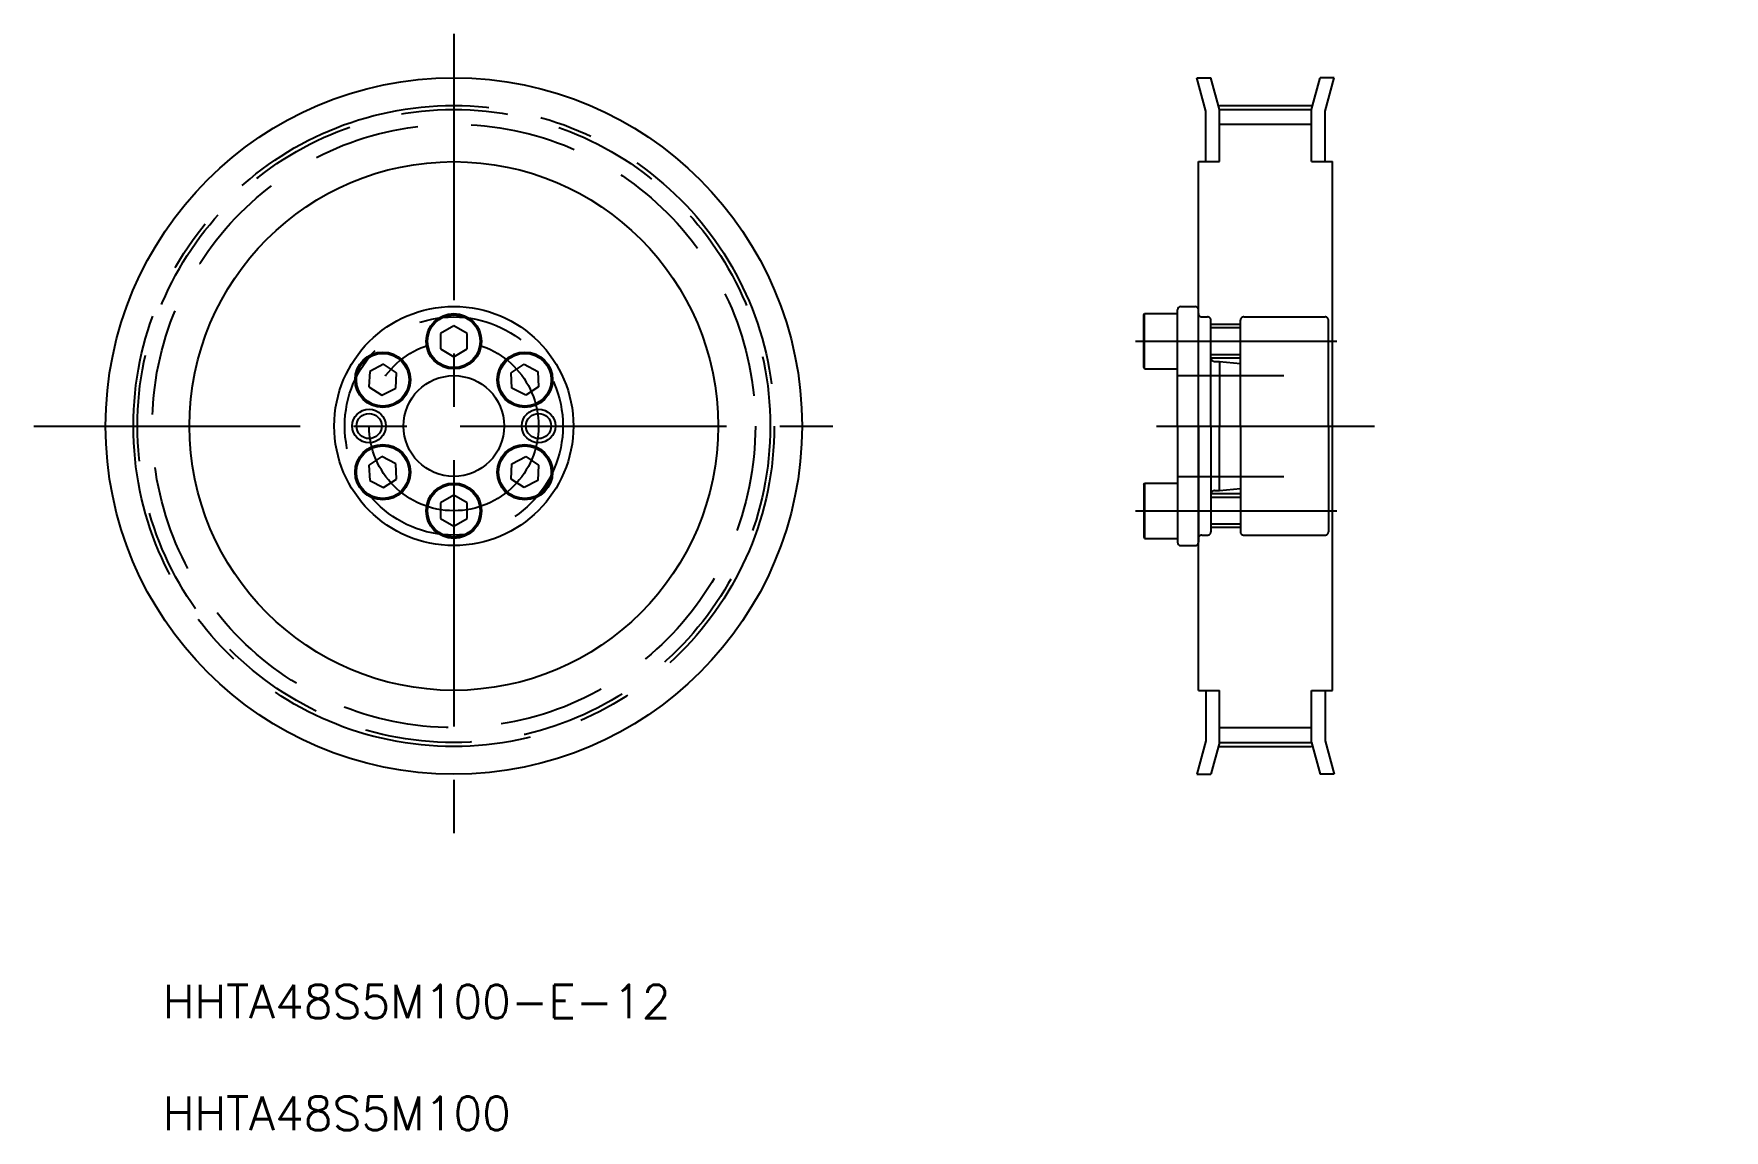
# Model space of a CAD drawing. Extents: x 0 to 201, y 18 to 149.
import ezdxf

# ---------------------------------------------------------------- set-up
doc = ezdxf.new("R2010")
doc.units = 0
doc.header["$PDMODE"] = 1
doc.linetypes.add('CENTER', pattern=[50.8, 31.75, -6.35, 6.35, -6.35])
doc.linetypes.add('DASHED', pattern=[19.05, 12.7, -6.35])
doc.layers.get('0').update_dxf_attribs({"linetype": 'CONTINUOUS'})
doc.layers.add('CENTER', color=1, linetype='CENTER')
doc.styles.add('MISUMI', font='txt.shx')

# ---------------------------------------------------------------- blocks, each defined once
blk = doc.blocks.new('*U5')
at = {"color": 7, "linetype": 'CONTINUOUS', "style": 'MISUMI'}
for s, p in [('HHTA48S5M100-E-12', (15.05, 31.56)), ('HHTA48S5M100', (15.05, 18.23))]:
    blk.add_text(s, height=4, dxfattribs=at).set_placement(p)

msp = doc.modelspace()

# ---------------------------------------------------------------- linework, layer by layer
at = {"color": 7, "linetype": 'CONTINUOUS'}
for p, q in [((138.29, 143.64), (139.95, 143.64)), ((139.37, 139.65), (138.29, 143.64)), ((140.97, 139.86), (139.95, 143.64)), ((151.97, 139.86), (152.98, 143.64)), ((154.64, 143.64), (152.98, 143.64)), ((153.57, 139.65), (154.64, 143.64)), ((139.37, 133.64), (139.37, 139.65)), ((140.97, 133.64), (140.97, 139.86)), ((140.97, 139.86), (151.97, 139.86)), ((151.97, 133.64), (151.97, 139.86)), ((153.57, 133.64), (153.57, 139.65)), ((138.47, 70.64), (138.47, 133.64)), ((138.47, 133.64), (140.97, 133.64)), ((151.97, 133.64), (154.47, 133.64)), ((154.47, 70.64), (154.47, 133.64)), ((131.97, 115.38), (132.06, 115.54)), ((131.97, 109.11), (131.97, 115.38)), ((132.06, 108.94), (132.06, 115.54)), ((132.06, 115.54), (135.97, 115.54)), ((135.97, 102.14), (135.97, 115.99)), ((135.97, 108.94), (135.97, 115.54)), ((136.37, 116.39), (138.07, 116.39)), ((49.73, 114.09), (48.13, 113.17)), ((48.13, 113.17), (48.13, 111.32)), ((51.33, 113.17), (49.73, 114.09)), ((50.53, 113.63), (50.53, 113.63)), ((50.93, 113.4), (50.93, 113.4)), ((51.33, 111.32), (51.33, 113.17)), ((135.97, 110.24), (135.97, 114.24)), ((48.13, 111.32), (49.73, 110.4)), ((49.73, 110.4), (51.33, 111.32)), ((41.35, 109.49), (39.71, 108.65)), ((42.9, 108.48), (41.35, 109.49)), ((56.55, 108.48), (58.1, 109.49)), ((58.1, 109.49), (59.75, 108.65)), ((131.97, 109.11), (132.06, 108.94)), ((132.06, 108.94), (135.97, 108.94)), ((39.71, 108.65), (39.61, 106.81)), ((39.61, 106.81), (41.16, 105.8)), ((42.81, 106.64), (42.9, 108.48)), ((56.65, 106.64), (56.55, 108.48)), ((59.84, 106.81), (58.3, 105.8)), ((59.75, 108.65), (59.84, 106.81)), ((41.16, 105.8), (42.81, 106.64)), ((58.3, 105.8), (56.65, 106.64)), ((135.97, 102.14), (135.97, 88.29)), ((138.47, 102.14), (138.47, 88.29)), ((41.16, 98.49), (39.61, 97.48)), ((39.61, 97.48), (39.71, 95.64)), ((42.81, 97.65), (41.16, 98.49)), ((42.9, 95.8), (42.81, 97.65)), ((56.55, 95.8), (56.65, 97.65)), ((56.65, 97.65), (58.3, 98.49)), ((58.3, 98.49), (59.84, 97.48)), ((59.84, 97.48), (59.75, 95.64)), ((39.71, 95.64), (41.35, 94.8)), ((41.35, 94.8), (42.9, 95.8)), ((58.1, 94.8), (56.55, 95.8)), ((59.75, 95.64), (58.1, 94.8)), ((131.97, 95.18), (132.06, 95.34)), ((131.97, 95.18), (131.97, 88.91)), ((132.06, 95.34), (132.06, 88.74)), ((132.06, 95.34), (135.97, 95.34)), ((135.97, 95.34), (135.97, 88.74)), ((49.73, 93.89), (48.13, 92.97)), ((48.13, 92.97), (48.13, 91.12)), ((51.33, 92.97), (49.73, 93.89)), ((51.33, 91.12), (51.33, 92.97)), ((135.97, 94.04), (135.97, 90.04)), ((48.13, 91.12), (49.73, 90.2)), ((49.73, 90.2), (51.33, 91.12)), ((131.97, 88.91), (132.06, 88.74)), ((132.06, 88.74), (135.97, 88.74)), ((136.37, 87.89), (138.07, 87.89)), ((138.47, 70.64), (140.97, 70.64)), ((139.37, 70.64), (139.37, 64.64)), ((140.97, 64.43), (140.97, 70.64)), ((151.97, 70.64), (154.47, 70.64)), ((151.97, 64.43), (151.97, 70.64)), ((153.57, 70.64), (153.57, 64.64)), ((139.37, 64.64), (138.29, 60.64)), ((153.57, 64.64), (154.64, 60.64)), ((140.97, 64.43), (139.95, 60.64)), ((140.97, 64.43), (151.97, 64.43)), ((151.97, 64.43), (152.98, 60.64)), ((138.29, 60.64), (139.95, 60.64)), ((154.64, 60.64), (152.98, 60.64))]:
    msp.add_line(p, q, dxfattribs=at)
at = {"color": 3, "linetype": 'CONTINUOUS'}
for p, q in [((140.97, 138.09), (151.97, 138.09)), ((140.97, 66.2), (151.97, 66.2))]:
    msp.add_line(p, q, dxfattribs=at)
at = {"color": 3, "linetype": 'DASHED'}
for p, q in [((138.47, 102.14), (138.47, 115.99)), ((138.88, 115.14), (139.57, 115.14)), ((143.87, 115.14), (153.57, 115.14)), ((139.97, 102.14), (139.97, 114.74)), ((143.47, 114.24), (139.97, 114.24)), ((143.47, 113.84), (139.97, 113.84)), ((143.47, 102.14), (143.47, 114.74)), ((153.97, 102.14), (153.97, 114.74)), ((143.47, 110.64), (139.97, 110.64)), ((143.47, 110.24), (139.97, 110.24)), ((140.38, 109.84), (140.97, 109.84)), ((140.97, 109.84), (140.97, 102.14)), ((140.97, 109.84), (143.47, 109.59)), ((135.97, 108.14), (154.47, 108.14)), ((139.97, 102.14), (139.97, 89.54)), ((140.97, 94.44), (140.97, 102.14)), ((143.47, 102.14), (143.47, 89.54)), ((153.97, 102.14), (153.97, 89.54)), ((135.97, 96.14), (154.47, 96.14)), ((140.97, 94.44), (143.47, 94.69)), ((143.47, 94.04), (139.97, 94.04)), ((143.47, 93.64), (139.97, 93.64)), ((140.38, 94.44), (140.97, 94.44)), ((138.88, 89.14), (139.57, 89.14)), ((143.47, 90.44), (139.97, 90.44)), ((143.47, 90.04), (139.97, 90.04)), ((143.87, 89.14), (153.57, 89.14))]:
    msp.add_line(p, q, dxfattribs=at)
at = {"color": 7, "linetype": 'CONTINUOUS'}
for centre, radius in [((49.73, 102.14), 41.5), ((49.73, 102.14), 31.5), ((49.73, 102.14), 14.25), ((49.73, 112.24), 3.3), ((49.73, 112.24), 3.14), ((41.26, 107.65), 3.3), ((58.2, 107.65), 3.3), ((41.26, 107.65), 3.14), ((58.2, 107.65), 3.14), ((49.73, 102.14), 6), ((39.63, 102.14), 1.5), ((59.83, 102.14), 1.5), ((41.26, 96.64), 3.3), ((41.26, 96.64), 3.14), ((58.2, 96.64), 3.3), ((58.2, 96.64), 3.14), ((49.73, 92.04), 3.3), ((49.73, 92.04), 3.14)]:
    msp.add_circle(centre, radius, dxfattribs=at)
at = {"color": 3, "linetype": 'DASHED'}
for radius in [37.71, 35.94, 13]:
    msp.add_circle((49.73, 102.14), radius, dxfattribs=at)
at = {"color": 3}
for centre in [(39.63, 102.14), (59.83, 102.14)]:
    msp.add_circle(centre, 2, dxfattribs=at)
at = {"color": 7, "linetype": 'CONTINUOUS'}
for centre, start, end in [((136.37, 115.99), 90, 180), ((138.07, 115.99), 0, 90), ((136.37, 88.29), 180, 270), ((138.07, 88.29), 270, 0)]:
    msp.add_arc(centre, 0.4, start, end, dxfattribs=at)
at = {"color": 3, "linetype": 'DASHED'}
for centre, radius, start, end in [((138.88, 115.55), 0.41, 180, 270), ((139.57, 114.74), 0.4, 0, 90), ((143.87, 114.74), 0.4, 90, 180), ((153.57, 114.74), 0.4, 0, 90), ((140.38, 110.25), 0.41, 180, 270), ((140.38, 94.03), 0.41, 90, 180), ((138.88, 88.73), 0.41, 90, 180), ((139.57, 89.54), 0.4, 270, 0), ((143.87, 89.54), 0.4, 180, 270), ((153.57, 89.54), 0.4, 270, 0)]:
    msp.add_arc(centre, radius, start, end, dxfattribs=at)
at = {"color": 7, "linetype": 'CONTINUOUS'}
for p in [(199.34, 126.85), (197.34, 124.35), (200.64, 121.65), (201.14, 121.65), (200.64, 113.05), (201.14, 113.05), (197.34, 110.35), (199.34, 107.85), (197.34, 106.6)]:
    msp.add_point(p, dxfattribs=at)
at = {"layer": 'CENTER', "color": 1, "linetype": 'CENTER'}
for p, q in [((49.73, 148.87), (49.73, 53.18)), ((140.97, 140.34), (151.97, 140.34)), ((130.97, 112.24), (154.97, 112.24)), ((-0.33, 102.14), (98.01, 102.14)), ((133.47, 102.14), (159.47, 102.14)), ((133.47, 102.14), (159.47, 102.14)), ((130.97, 92.04), (154.97, 92.04)), ((140.97, 63.95), (151.97, 63.95))]:
    msp.add_line(p, q, dxfattribs=at)
for radius in [38.19, 10.1]:
    msp.add_circle((49.73, 102.14), radius, dxfattribs=at)

# ---------------------------------------------------------------- block references
at = {"color": 7, "linetype": 'CONTINUOUS'}
msp.add_blockref('*U5', (0, 0), dxfattribs=at)

doc.saveas('drawing.dxf')
